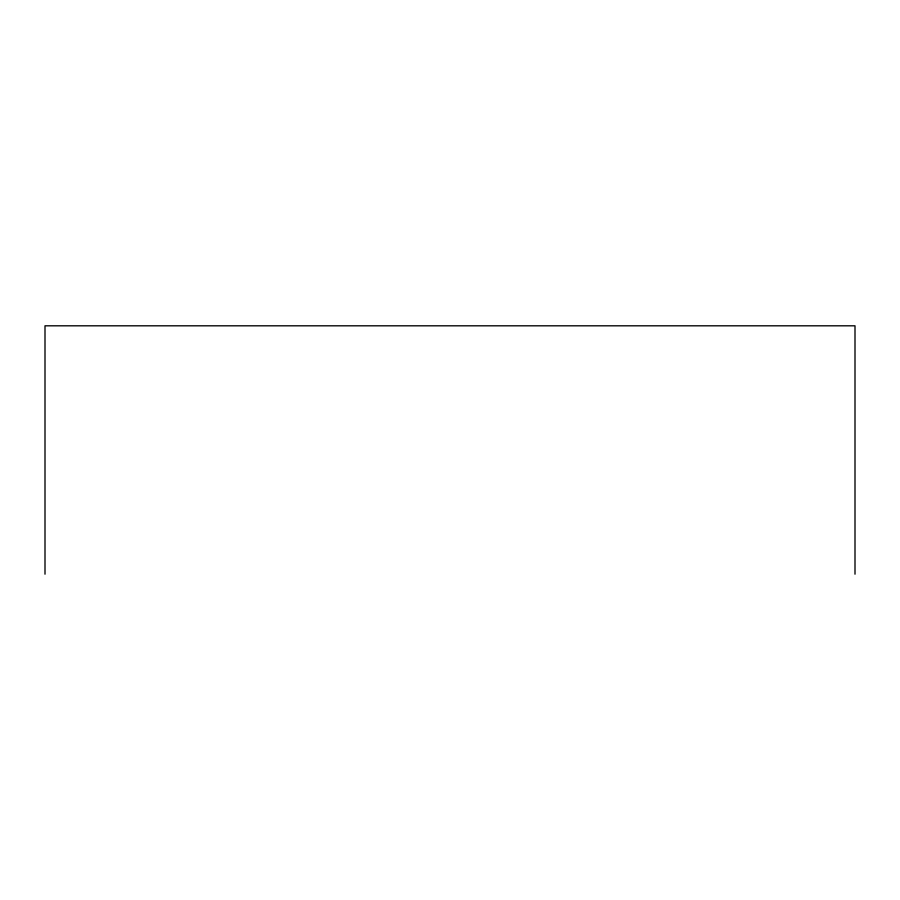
<?xml version="1.0" encoding="UTF-8"?>
<svg xmlns="http://www.w3.org/2000/svg" width="900" height="900" viewBox="0 0 900 900"><rect width="100%" height="100%" fill="white"/><g stroke="black" fill="none" stroke-linecap="round" stroke-linejoin="round"><path stroke-width="1.35" d="M855 574.189L855 325.811L45 325.811L45 574.189"/></g></svg>
